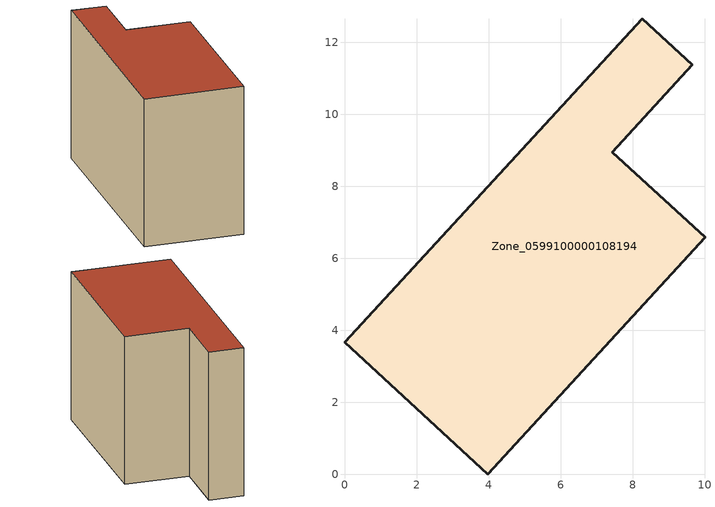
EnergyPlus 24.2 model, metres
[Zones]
Zone_0599100000108194
 floor ground (C_G): 0,3.67 8.27,12.66 9.66,11.37 7.43,8.95 10.01,6.58 3.98,0 z0
 wall outside (C_F): 3.98,0 10.01,6.58 7.43,8.95 9.66,11.37 8.27,12.66 0,3.67 3.98,0 z0:8.33
 roof outside (C_R): 8.27,12.66 0,3.67 3.98,0 10.01,6.58 7.43,8.95 9.66,11.37 z8.33
[BUILDING]
Pand.0599100000108194: North Axis=0; Terrain=City; Loads Convergence Tolerance Value=0.04; Temperature Convergence Tolerance Value=0.4; Solar Distribution=FullExterior; Maximum Number of Warmup Days=25; Minimum Number of Warmup Days=1
[Site:Location]
Rotterdam.The.Hague.AP_ZH_NLD Design_Conditions: Latitude=51.96; Longitude=4.45; Time Zone=1; Elevation=-4.5
[SITE:GROUNDTEMPERATURE:BUILDINGSURFACE]
18, 18, 18, 18, 18, 18, 18, 18, 18, 18, 18, 18
[MATERIAL] Thermal Absorptance=0.9; Solar Absorptance=0.7; Visible Absorptance=0.7
Name | Roughness | Thickness | Conductivity | Density | Specific Heat
G.TI.1975-1991 | MediumSmooth | 0.15 | 0.288461 | 540 | 1210
F.TI.1975-1991 | Rough | 0.3 | 0.230769 | 1920 | 840
R.TI.1975-1991 | MediumRough | 0.2 | 0.153846 | 1500 | 1000
[CONSTRUCTION]
C_G: G.TI.1975-1991
C_F: F.TI.1975-1991
C_R: R.TI.1975-1991
[ZONE]
Zone_0599100000108194: Type=1; Multiplier=1; Ceiling Height=Autocalculate; Volume=Autocalculate; Floor Area=autocalculate; Part of Total Floor Area=Yes
[ZONEINFILTRATION:DESIGNFLOWRATE]
Infil_Zone_0599100000108194: Zone or ZoneList or Space or SpaceList=Zone_0599100000108194; Schedule=AlwaysOn; Design Flow Rate Calculation Method=Flow/Area; Flow Rate per Floor Area=0.003; Constant Term Coefficient=1; Temperature Term Coefficient=0; Velocity Term Coefficient=0; Velocity Squared Term Coefficient=0
[HVACTEMPLATE:ZONE:IDEALLOADSAIRSYSTEM]
Zone_0599100000108194: Maximum Heating Supply Air Temperature=50; Minimum Cooling Supply Air Temperature=13; Maximum Heating Supply Air Humidity Ratio=0.0156; Minimum Cooling Supply Air Humidity Ratio=0.0077; Heating Limit=NoLimit; Cooling Limit=NoLimit; Dehumidification Control Type=ConstantSensibleHeatRatio; Cooling Sensible Heat Ratio=0.7; Dehumidification Setpoint=60; Humidification Control Type=None; Humidification Setpoint=30; Outdoor Air Method=None; Outdoor Air Flow Rate per Person=0.00944; Outdoor Air Flow Rate per Zone Floor Area=0; Outdoor Air Flow Rate per Zone=0; Demand Controlled Ventilation Type=None; Outdoor Air Economizer Type=NoEconomizer; Heat Recovery Type=None; Sensible Heat Recovery Effectiveness=0.7; Latent Heat Recovery Effectiveness=0.65
[ZONECONTROL:THERMOSTAT]
ThermostatControl_Zone_0599100000108194: Zone or ZoneList=Zone_0599100000108194; Control Type Schedule=DualSetpointControlType; Control 1=Thermostat_Zone_0599100000108194; Temperature Difference Between Cutout And Setpoint=0
[THERMOSTATSETPOINT:DUALSETPOINT]
Thermostat_Zone_0599100000108194: Heating Setpoint Temperature Schedule=HeatingSetpoint_Zone_0599100000108194; Cooling Setpoint Temperature Schedule=CoolingSetpoint_Zone_0599100000108194
[SCHEDULE:COMPACT]
HeatingSetpoint_Zone_0599100000108194: Through: 12/31, For: AllDays, Until: 24:00, 21
CoolingSetpoint_Zone_0599100000108194: Through: 12/31, For: AllDays, Until: 24:00, 24
DualSetpointControlType: Through: 12/31, For: AllDays, Until: 24:00, 4
AlwaysOn: Through: 12/31, For: AllDays, Until: 24:00, 1
